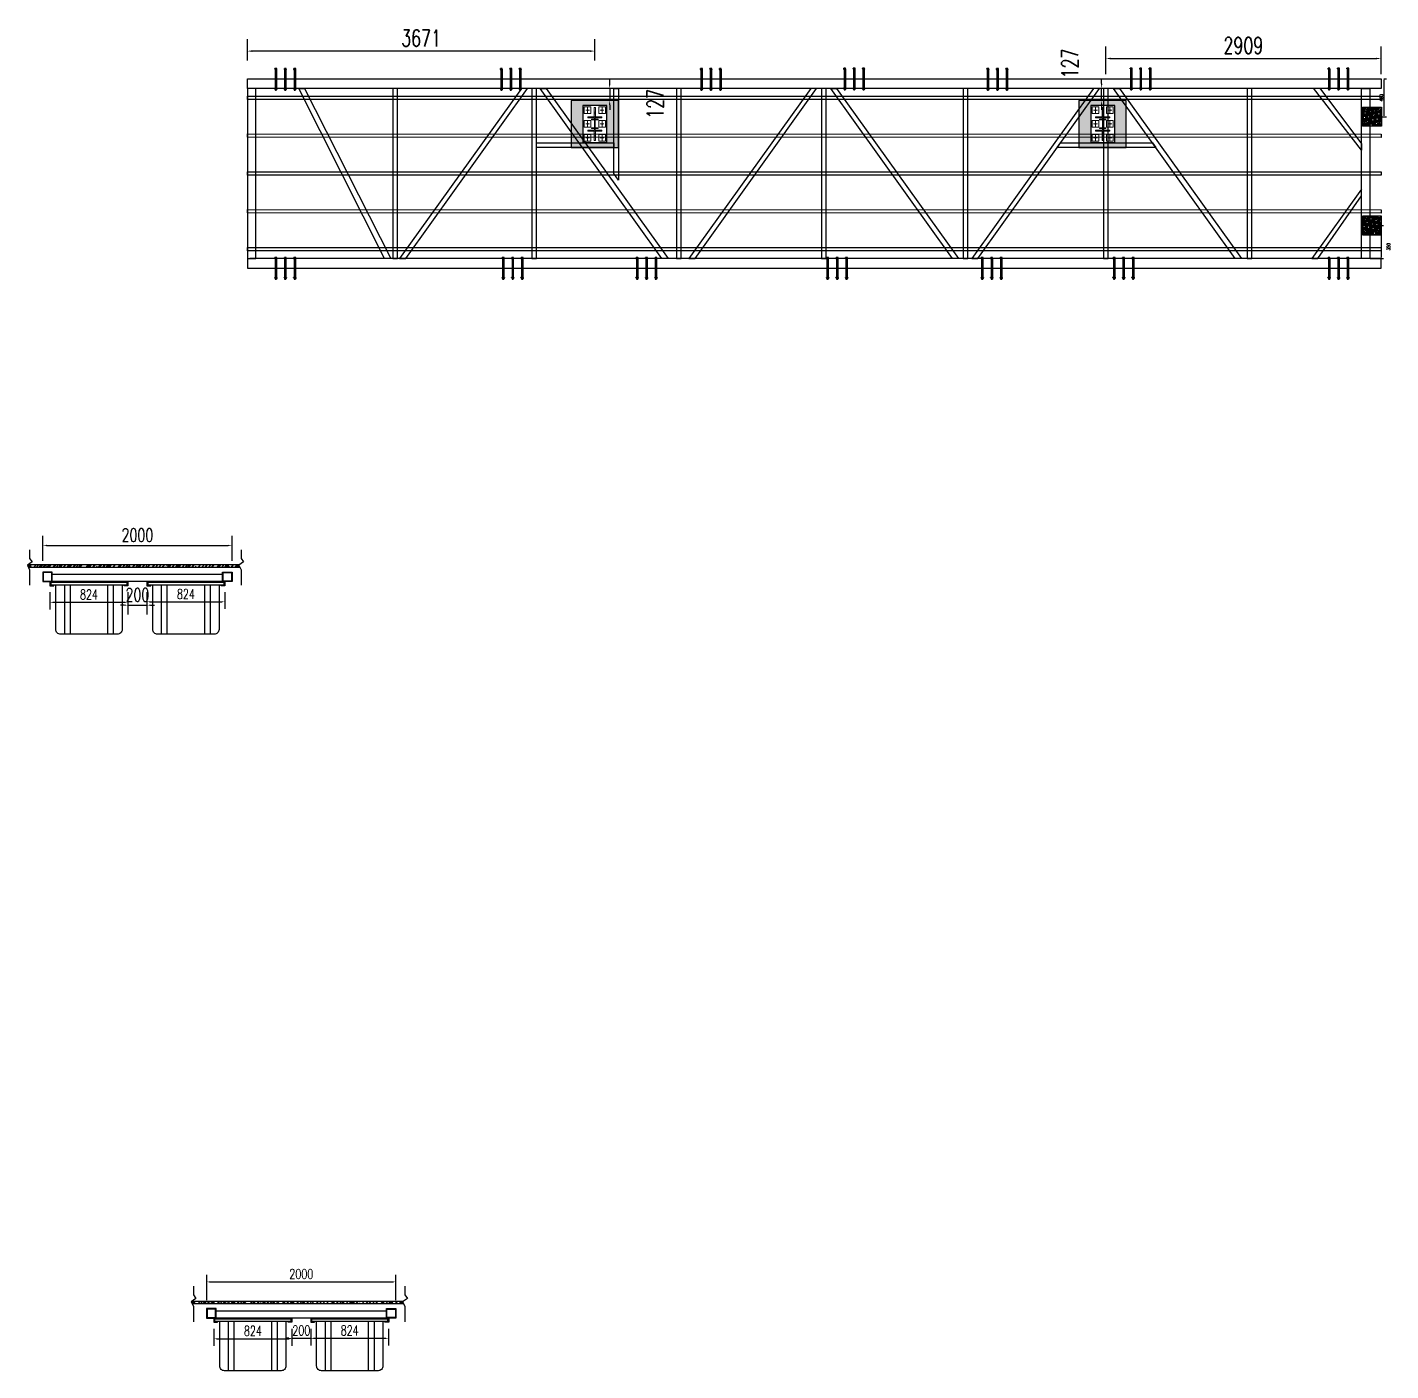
# Model space of a CAD drawing. Extents: x -18540 to 926017, y -610001 to -56924.
# Drawn here: x 51065 to 65474, y -575030 to -560824 of the extents above; entities that cross this region are included whole.
import ezdxf

# ---------------------------------------------------------------- set-up
doc = ezdxf.new("R2010")
doc.units = 0
doc.header["$LTSCALE"] = 10
doc.header["$MEASUREMENT"] = 0
doc.linetypes.add('线型2', pattern=[2.5, 1.5, -1])
for name, color, linetype in [('BJ02', 2, 'Continuous'), ('L-TEXT文字标注', 7, 'Continuous'), ('W-STEEL_FRAME钢架', 3, 'Continuous'), ('W-STEEL_KEEL钢龙骨', 5, 'Continuous'), ('W-WOOD_FLOOR木地板', 30, 'Continuous'), ('房屋工字钢', 2, 'Continuous'), ('浮箱U槽', 5, 'Continuous'), ('螺栓孔位', 2, 'Continuous')]:
    doc.layers.add(name, color=color, linetype=linetype)
for name, color, linetype, lineweight in [('孔标注', 9, 'Continuous', 18), ('字符标注', 9, 'Continuous', 18), ('柱_主零件_实线', 51, 'Continuous', 18), ('柱_零件_实线', 3, 'Continuous', 18), ('螺栓组-普通_实线', 9, 'Continuous', 18), ('钢板标注', 9, 'Continuous', 18)]:
    doc.layers.add(name, color=color, linetype=linetype, lineweight=lineweight)
doc.styles.add('STANDARD_T3', font='simplex.shx', dxfattribs={"width": 0.7, "bigfont": 'gbcbig.shx'})
doc.dimstyles.new('W&&10', dxfattribs={"dimtxt": 35, "dimasz": 10, "dimexe": 25, "dimexo": 30, "dimgap": 10, "dimtad": 1, "dimdec": 0, "dimzin": 0, "dimdsep": 46, "dimtxsty": 'STANDARD_T3', "dimcen": 0.09, "dimclrd": 1, "dimclre": 1, "dimclrt": 7, "dimazin": 2, "dimtfac": 1, "dimtdec": 0, "dimtix": 1, "dimtmove": 2, "dimatfit": 3, "dimfxl": 100, "dimtolj": 1, "dimtzin": 0, "dimarcsym": 0})
doc.dimstyles.new('W&&30', dxfattribs={"dimtxt": 105, "dimasz": 30, "dimexe": 75, "dimexo": 90, "dimgap": 30, "dimtad": 1, "dimdec": 0, "dimzin": 0, "dimdsep": 46, "dimtxsty": 'STANDARD_T3', "dimcen": 0.09, "dimclrd": 1, "dimclre": 1, "dimclrt": 7, "dimazin": 2, "dimtfac": 1, "dimtdec": 0, "dimtix": 1, "dimtmove": 2, "dimatfit": 3, "dimfxl": 100, "dimtolj": 1, "dimtzin": 0, "dimarcsym": 0})
doc.dimstyles.new('W&&40', dxfattribs={"dimtxt": 140, "dimasz": 40, "dimexe": 100, "dimexo": 120, "dimgap": 40, "dimtad": 1, "dimdec": 0, "dimzin": 0, "dimdsep": 46, "dimtxsty": 'STANDARD_T3', "dimcen": 0.09, "dimclrd": 1, "dimclre": 1, "dimclrt": 7, "dimazin": 2, "dimtfac": 1, "dimtdec": 0, "dimtix": 1, "dimtmove": 2, "dimatfit": 3, "dimfxl": 100, "dimtolj": 1, "dimtzin": 0, "dimarcsym": 0})
doc.dimstyles.new('W&&50', dxfattribs={"dimtxt": 175, "dimasz": 50, "dimexe": 125, "dimexo": 150, "dimgap": 50, "dimtad": 1, "dimdec": 0, "dimzin": 0, "dimdsep": 46, "dimtxsty": 'STANDARD_T3', "dimcen": 0.09, "dimclrd": 1, "dimclre": 1, "dimclrt": 7, "dimazin": 2, "dimtfac": 1, "dimtdec": 0, "dimtix": 1, "dimtmove": 2, "dimatfit": 3, "dimfxl": 100, "dimtolj": 1, "dimtzin": 0, "dimarcsym": 0})

# ---------------------------------------------------------------- blocks, each defined once
blk = doc.blocks.new('*D813')
at = {"layer": 'Defpoints', "color": 0, "transparency": 16777216}
for p in [(51305, -566707), (52129, -566707), (52129, -566904)]:
    blk.add_point(p, dxfattribs=at)
at = {"layer": 'W-STEEL_FRAME钢架', "color": 1, "lineweight": -2, "transparency": 16777216}
for p, q in [((51305, -566797), (51305, -566979)), ((52129, -566797), (52129, -566979)), ((51335, -566904), (52099, -566904))]:
    blk.add_line(p, q, dxfattribs=at)
at = {"layer": 'W-STEEL_FRAME钢架', "color": 1, "transparency": 16777216}
for points in [[(51335, -566899), (51335, -566909), (51305, -566904)], [(52099, -566899), (52099, -566909), (52129, -566904)]]:
    blk.add_solid(points, dxfattribs=at)
at = {"layer": 'W-STEEL_FRAME钢架', "color": 7, "transparency": 16777216, "insert": (51717, -566822), "char_height": 105, "attachment_point": 5, "style": 'STANDARD_T3'}
blk.add_mtext('\\A1;824', dxfattribs=at)
blk = doc.blocks.new('*D814')
at = {"layer": 'Defpoints', "color": 0, "transparency": 16777216}
for p in [(52329, -566707), (53153, -566707), (53153, -566899)]:
    blk.add_point(p, dxfattribs=at)
at = {"layer": 'W-STEEL_FRAME钢架', "color": 1, "lineweight": -2, "transparency": 16777216}
for p, q in [((52329, -566797), (52329, -566974)), ((53153, -566797), (53153, -566974)), ((52359, -566899), (53123, -566899))]:
    blk.add_line(p, q, dxfattribs=at)
at = {"layer": 'W-STEEL_FRAME钢架', "color": 1, "transparency": 16777216}
for points in [[(52359, -566894), (52359, -566904), (52329, -566899)], [(53123, -566894), (53123, -566904), (53153, -566899)]]:
    blk.add_solid(points, dxfattribs=at)
at = {"layer": 'W-STEEL_FRAME钢架', "color": 7, "transparency": 16777216, "insert": (52741, -566817), "char_height": 105, "attachment_point": 5, "style": 'STANDARD_T3'}
blk.add_mtext('\\A1;824', dxfattribs=at)
blk = doc.blocks.new('*D815')
at = {"layer": 'Defpoints', "color": 0, "transparency": 16777216}
for p in [(53229, -566303), (51229, -566586), (53229, -566586)]:
    blk.add_point(p, dxfattribs=at)
at = {"layer": '浮箱U槽', "color": 1, "lineweight": -2, "transparency": 16777216}
for p, q in [((51229, -566466), (51229, -566203)), ((53229, -566466), (53229, -566203)), ((51269, -566303), (53189, -566303))]:
    blk.add_line(p, q, dxfattribs=at)
at = {"layer": '浮箱U槽', "color": 1, "transparency": 16777216}
for points in [[(51269, -566296), (51269, -566309), (51229, -566303)], [(53189, -566296), (53189, -566309), (53229, -566303)]]:
    blk.add_solid(points, dxfattribs=at)
at = {"layer": '浮箱U槽', "color": 7, "transparency": 16777216, "insert": (52229, -566193), "char_height": 140, "attachment_point": 5, "style": 'STANDARD_T3'}
blk.add_mtext('\\A1;2000', dxfattribs=at)
blk = doc.blocks.new('*D816')
at = {"layer": 'Defpoints', "color": 0, "transparency": 16777216}
for p in [(52129, -566729), (52329, -566729), (52329, -566935)]:
    blk.add_point(p, dxfattribs=at)
at = {"layer": 'W-WOOD_FLOOR木地板', "color": 1, "lineweight": -2, "transparency": 16777216}
for p, q in [((52129, -566849), (52129, -567035)), ((52329, -566849), (52329, -567035)), ((52089, -566935), (52049, -566935)), ((52129, -566935), (52329, -566935)), ((52369, -566935), (52409, -566935))]:
    blk.add_line(p, q, dxfattribs=at)
at = {"layer": 'W-WOOD_FLOOR木地板', "color": 1, "transparency": 16777216}
for points in [[(52089, -566928), (52089, -566941), (52129, -566935)], [(52369, -566928), (52369, -566941), (52329, -566935)]]:
    blk.add_solid(points, dxfattribs=at)
at = {"layer": 'W-WOOD_FLOOR木地板', "color": 7, "transparency": 16777216, "insert": (52229, -566825), "char_height": 140, "attachment_point": 5, "style": 'STANDARD_T3'}
blk.add_mtext('\\A1;200', dxfattribs=at)
blk = doc.blocks.new('800')
at = {"color": 5, "lineweight": -3}
for p, q in [((-460, 520), (-460, 0)), ((-400, 520), (-400, 0)), ((0, 0), (0, 520)), ((60, 0), (60, 520))]:
    blk.add_line(p, q, dxfattribs=at)
at = {"color": 5}
blk.add_lwpolyline([(200, 550), (200, 520), (150, 520), (-550, 520), (-600, 520), (-600, 550)], close=True, dxfattribs=at)
at = {"color": 5, "lineweight": -3}
blk.add_lwpolyline([(150, 520), (150, 50, -0.414214), (100, 0), (-500, 0, -0.414214), (-550, 50), (-550, 520)], format="xyb", dxfattribs=at)
blk = doc.blocks.new('*U2029')
at = {"color": 4}
blk.add_lwpolyline([(18, 5990), (17, -5990), (-18, -5990), (-17, 5990)], close=True, dxfattribs=at)
blk = doc.blocks.new('*U2030')
at = {"layer": 'W-STEEL_KEEL钢龙骨', "color": 0, "linetype": 'ByBlock', "lineweight": -2, "transparency": 16777216}
for p in [(0, 0), (400, 0), (800, 0), (1200, 0), (1600, 0)]:
    blk.add_blockref('*U2029', p, dxfattribs=at)
blk = doc.blocks.new('01')
h = blk.add_hatch()
h.set_pattern_fill('HOUND', color=77, scale=5)
h.set_pattern_definition([(0, (0, 0), (31.75, 7.9375), [127, -63.5]), (90, (0, 0), (-7.9375, -31.75), [127, -63.5])])
h.paths.add_polyline_path([(50227, 12928), (50227, 12728), (50427, 12728), (50427, 12928)])
h.paths.add_polyline_path([(50382, 12893, -1), (50402, 12893, -1)], flags=16)
h.paths.add_polyline_path([(50252, 12893, -1), (50272, 12893, -1)], flags=16)
h.paths.add_polyline_path([(50402, 12763, -1), (50382, 12763, -1)], flags=16)
h.paths.add_polyline_path([(50272, 12763, -1), (50252, 12763, -1)], flags=16)
at = {"color": 251}
blk.add_lwpolyline([(50227, 12928), (50427, 12928), (50427, 12728), (50227, 12728)], close=True, dxfattribs=at)
at = {"color": 6}
for centre in [(50262, 12893), (50392, 12893), (50262, 12763), (50392, 12763)]:
    blk.add_circle(centre, 10, dxfattribs=at)
blk = doc.blocks.new('*D2031')
at = {"color": 1, "lineweight": -2, "transparency": 16777216}
for p, q in [((384746, -105126), (384772, -105126)), ((384747, -105516), (384747, -105136)), ((384666, -105526), (384772, -105526))]:
    blk.add_line(p, q, dxfattribs=at)
at = {"color": 1, "transparency": 16777216}
for points in [[(384745, -105136), (384748, -105136), (384747, -105126)], [(384745, -105516), (384748, -105516), (384747, -105526)]]:
    blk.add_solid(points, dxfattribs=at)
at = {"layer": 'Defpoints', "color": 0, "transparency": 16777216}
for p in [(384716, -105126), (384747, -105126), (384636, -105526)]:
    blk.add_point(p, dxfattribs=at)
at = {"color": 7, "transparency": 16777216, "insert": (384719, -105326), "char_height": 35, "attachment_point": 5, "rotation": 90, "style": 'STANDARD_T3'}
blk.add_mtext('\\A1;400', dxfattribs=at)
blk = doc.blocks.new('*D2032')
at = {"color": 1, "lineweight": -2, "transparency": 16777216}
for p, q in [((384666, -106676), (384741, -106676)), ((384716, -106686), (384716, -107016)), ((384601, -107026), (384741, -107026))]:
    blk.add_line(p, q, dxfattribs=at)
at = {"color": 1, "transparency": 16777216}
for points in [[(384714, -106686), (384717, -106686), (384716, -106676)], [(384714, -107016), (384717, -107016), (384716, -107026)]]:
    blk.add_solid(points, dxfattribs=at)
at = {"layer": 'Defpoints', "color": 0, "transparency": 16777216}
for p in [(384636, -106676), (384571, -107026), (384716, -107026)]:
    blk.add_point(p, dxfattribs=at)
at = {"color": 7, "transparency": 16777216, "insert": (384795, -106901), "char_height": 35, "attachment_point": 5, "rotation": 90, "style": 'STANDARD_T3'}
blk.add_mtext('\\A1;350', dxfattribs=at)
blk = doc.blocks.new('1')
at = {"lineweight": -3}
for p, q in [((-1521938, 1214338), (-1521935, 1214338)), ((-1521938, 1214336), (-1521931, 1214336)), ((-1521938, 1214336), (-1521914, 1214336)), ((-1521936, 1214341), (-1521936, 1214346)), ((-1521936, 1214346), (-1521916, 1214346)), ((-1521935, 1214341), (-1521936, 1214341)), ((-1521934, 1214347), (-1521932, 1214347)), ((-1521933, 1214352), (-1521931, 1214355)), ((-1521933, 1214136), (-1521933, 1214352)), ((-1521919, 1214352), (-1521933, 1214352)), ((-1521932, 1214347), (-1521919, 1214347)), ((-1521932, 1214346), (-1521932, 1214341)), ((-1521921, 1214355), (-1521931, 1214355)), ((-1521919, 1214352), (-1521921, 1214355)), ((-1521919, 1214347), (-1521921, 1214347)), ((-1521921, 1214346), (-1521921, 1214341)), ((-1521919, 1214136), (-1521919, 1214352)), ((-1521917, 1214341), (-1521916, 1214341)), ((-1521914, 1214338), (-1521917, 1214338)), ((-1521916, 1214341), (-1521916, 1214346)), ((-1521938, 1214136), (-1521931, 1214136)), ((-1521938, 1214136), (-1521914, 1214136)), ((-1521938, 1214134), (-1521935, 1214134)), ((-1521935, 1214131), (-1521936, 1214131)), ((-1521936, 1214131), (-1521936, 1214126)), ((-1521936, 1214126), (-1521916, 1214126)), ((-1521934, 1214125), (-1521932, 1214125)), ((-1521932, 1214126), (-1521932, 1214131)), ((-1521932, 1214125), (-1521919, 1214125)), ((-1521921, 1214126), (-1521921, 1214131)), ((-1521919, 1214125), (-1521921, 1214125)), ((-1521914, 1214134), (-1521917, 1214134)), ((-1521917, 1214131), (-1521916, 1214131)), ((-1521916, 1214131), (-1521916, 1214126))]:
    blk.add_line(p, q, dxfattribs=at)
at = {"color": 1}
for p, q in [((-1521936, 1214346), (-1521934, 1214347)), ((-1521919, 1214347), (-1521916, 1214346))]:
    blk.add_line(p, q, dxfattribs=at)
at = {"color": 6, "lineweight": -3}
for p, q in [((-1521931, 1214136), (-1521931, 1214355)), ((-1521921, 1214136), (-1521921, 1214355))]:
    blk.add_line(p, q, dxfattribs=at)
at = {"lineweight": -3}
for points in [[(-1521933, 1214336), (-1521938, 1214336), (-1521938, 1214338), (-1521914, 1214338), (-1521914, 1214336), (-1521919, 1214336)], [(-1521935, 1214338), (-1521935, 1214341), (-1521917, 1214341), (-1521917, 1214338)], [(-1521933, 1214136), (-1521938, 1214136), (-1521938, 1214134), (-1521914, 1214134), (-1521914, 1214136), (-1521919, 1214136)], [(-1521935, 1214134), (-1521935, 1214131), (-1521917, 1214131), (-1521917, 1214134)]]:
    blk.add_lwpolyline(points, dxfattribs=at)
for centre, radius, start, end in [((-1521934, 1214129), 3.22, 223.6028, 316.3972), ((-1521926, 1214140), 14.7, 248.7607, 291.2393), ((-1521919, 1214129), 3.22, 223.6028, 316.3972)]:
    blk.add_arc(centre, radius, start, end, dxfattribs=at)
blk = doc.blocks.new('螺栓孔位')
at = {"layer": '螺栓孔位', "color": 1, "rotation": 270}
for p in [(-1214244, -1521833), (-1214244, -1521933), (-1214244, -1522033)]:
    blk.add_blockref('1', p, dxfattribs=at)
blk = doc.blocks.new('*D1544')
at = {"layer": 'Defpoints', "color": 0, "transparency": 16777216}
for p in [(53392, -561076), (53392, -561847), (57063, -561847)]:
    blk.add_point(p, dxfattribs=at)
at = {"layer": 'L-TEXT文字标注', "color": 1, "lineweight": -2, "transparency": 16777216}
for p, q in [((53392, -561176), (53392, -560951)), ((57013, -561076), (53442, -561076)), ((57063, -561176), (57063, -560951))]:
    blk.add_line(p, q, dxfattribs=at)
at = {"layer": 'L-TEXT文字标注', "color": 1, "transparency": 16777216}
for points in [[(53442, -561068), (53442, -561085), (53392, -561076)], [(57013, -561068), (57013, -561085), (57063, -561076)]]:
    blk.add_solid(points, dxfattribs=at)
at = {"layer": 'L-TEXT文字标注', "color": 7, "transparency": 16777216, "insert": (55227, -560939), "char_height": 175, "attachment_point": 5, "style": 'STANDARD_T3'}
blk.add_mtext('\\A1;3671', dxfattribs=at)
blk = doc.blocks.new('GZG')
at = {"layer": '孔标注', "ltscale": 100000, "const_width": 2.01}
blk.add_lwpolyline([(51, 341, 1), (49, 341, 1)], format="xyb", close=True, dxfattribs=at)
at = {"layer": '字符标注', "ltscale": 100000, "const_width": 2.01}
blk.add_lwpolyline([(204, 341, 1), (202, 341, 1)], format="xyb", close=True, dxfattribs=at)
at = {"layer": '柱_主零件_实线', "lineweight": 18, "ltscale": 100000}
for p, q in [((51, 261), (51, 271)), ((202, 271), (51, 271)), ((51, 261), (123, 261)), ((123, 261), (123, 131)), ((130, 261), (202, 261)), ((130, 131), (130, 261)), ((202, 261), (202, 271)), ((51, 120), (51, 131)), ((51, 131), (123, 131)), ((51, 120), (202, 120)), ((130, 131), (202, 131)), ((202, 120), (202, 131))]:
    blk.add_line(p, q, dxfattribs=at)
at = {"layer": '柱_零件_实线', "lineweight": 18, "ltscale": 100000}
for p, q in [((0, 0), (0, 392)), ((0, 392), (253, 392)), ((85, 376), (15, 376)), ((15, 376), (15, 306)), ((15, 306), (85, 306)), ((85, 306), (85, 376)), ((120, 371), (120, 271)), ((133, 371), (120, 371)), ((133, 321), (120, 321)), ((133, 271), (133, 371)), ((238, 376), (168, 376)), ((168, 376), (168, 306)), ((168, 306), (238, 306)), ((238, 306), (238, 376)), ((253, 392), (253, 0)), ((15, 231), (15, 161)), ((85, 231), (15, 231)), ((15, 161), (85, 161)), ((85, 161), (85, 231)), ((133, 271), (120, 271)), ((168, 231), (168, 161)), ((238, 231), (168, 231)), ((168, 161), (238, 161)), ((238, 161), (238, 231)), ((253, 0), (0, 0)), ((15, 85), (15, 15)), ((85, 85), (15, 85)), ((15, 15), (85, 15)), ((85, 15), (85, 85)), ((120, 120), (120, 20)), ((133, 120), (120, 120)), ((133, 70), (120, 70)), ((133, 20), (120, 20)), ((133, 20), (133, 120)), ((168, 85), (168, 15)), ((238, 85), (168, 85)), ((168, 15), (238, 15)), ((238, 15), (238, 85))]:
    blk.add_line(p, q, dxfattribs=at)
at = {"layer": '柱_零件_实线', "linetype": '线型2', "lineweight": 18, "ltscale": 100000}
for p, q in [((133, 301), (120, 301)), ((92, 246), (92, 238)), ((161, 246), (92, 246)), ((92, 238), (124, 238)), ((92, 153), (92, 146)), ((92, 153), (124, 153)), ((92, 146), (161, 146)), ((124, 238), (124, 153)), ((129, 238), (161, 238)), ((129, 153), (129, 238)), ((129, 153), (161, 153)), ((161, 246), (161, 238)), ((161, 153), (161, 146)), ((133, 90), (120, 90))]:
    blk.add_line(p, q, dxfattribs=at)
at = {"layer": '螺栓组-普通_实线', "lineweight": 18, "ltscale": 100000}
for p, q in [((70, 341), (30, 341)), ((50, 371), (50, 311)), ((223, 341), (183, 341)), ((203, 371), (203, 311)), ((70, 196), (30, 196)), ((50, 226), (50, 166)), ((223, 196), (183, 196)), ((203, 226), (203, 166)), ((70, 50), (30, 50)), ((50, 80), (50, 20)), ((223, 50), (183, 50)), ((203, 80), (203, 20))]:
    blk.add_line(p, q, dxfattribs=at)
at = {"layer": '螺栓组-普通_实线', "color": 1, "ltscale": 100000, "const_width": 10}
for points in [[(55, 341, 1), (45, 341, 1)], [(208, 341, 1), (198, 341, 1)], [(55, 196, 1), (45, 196, 1)], [(208, 196, 1), (198, 196, 1)], [(55, 50, 1), (45, 50, 1)], [(208, 50, 1), (198, 50, 1)]]:
    blk.add_lwpolyline(points, format="xyb", close=True, dxfattribs=at)
at = {"layer": '钢板标注', "ltscale": 100000, "const_width": 2.01}
for points in [[(51, 50, 1), (49, 50, 1)], [(254, 0, 1), (252, 0, 1)]]:
    blk.add_lwpolyline(points, format="xyb", close=True, dxfattribs=at)
blk = doc.blocks.new('GG')
at = {"layer": 'W-STEEL_FRAME钢架', "true_color": 0x636466}
h = blk.add_hatch(color=251, dxfattribs=at)
h.dxf.hatch_style = 1
h.paths.add_polyline_path([(500, 500), (0, 500), (0, 0), (500, 0)])
h.paths.add_polyline_path([(377, 55), (124, 55), (124, 447), (377, 447)], flags=16)
at = {"layer": 'BJ02', "color": 3}
blk.add_lwpolyline([(0, 0), (500, 0), (500, 500), (0, 500)], close=True, dxfattribs=at)
at = {"layer": '房屋工字钢', "color": 2}
blk.add_lwpolyline([(124, 55), (377, 55), (377, 447), (124, 447)], close=True, dxfattribs=at)
at = {"layer": 'W-STEEL_FRAME钢架', "color": 3}
blk.add_blockref('GZG', (124, 55), dxfattribs=at)
blk = doc.blocks.new('*D1586')
at = {"layer": 'Defpoints', "color": 0, "transparency": 16777216}
for p in [(57262, -561470), (57220, -561597), (57262, -561597)]:
    blk.add_point(p, dxfattribs=at)
at = {"layer": 'W-STEEL_FRAME钢架', "color": 1, "lineweight": -2, "transparency": 16777216}
for p, q in [((57220, -561420), (57220, -561370)), ((57112, -561470), (57095, -561470)), ((57220, -561470), (57220, -561597)), ((57112, -561597), (57095, -561597)), ((57220, -561647), (57220, -561697))]:
    blk.add_line(p, q, dxfattribs=at)
at = {"layer": 'W-STEEL_FRAME钢架', "color": 1, "transparency": 16777216}
for points in [[(57211, -561420), (57228, -561420), (57220, -561470)], [(57211, -561647), (57228, -561647), (57220, -561597)]]:
    blk.add_solid(points, dxfattribs=at)
at = {"layer": 'W-STEEL_FRAME钢架', "color": 7, "transparency": 16777216, "insert": (57701, -561634), "char_height": 175, "attachment_point": 5, "rotation": 90, "style": 'STANDARD_T3'}
blk.add_mtext('\\A1;127', dxfattribs=at)
blk = doc.blocks.new('*D1587')
at = {"layer": 'Defpoints', "color": 0, "transparency": 16777216}
for p in [(62419, -561470), (62450, -561470), (62450, -561597)]:
    blk.add_point(p, dxfattribs=at)
at = {"layer": 'W-STEEL_FRAME钢架', "color": 1, "lineweight": -2, "transparency": 16777216}
for p, q in [((62419, -561420), (62419, -561370)), ((62300, -561470), (62294, -561470)), ((62419, -561597), (62419, -561470)), ((62300, -561597), (62294, -561597)), ((62419, -561647), (62419, -561697))]:
    blk.add_line(p, q, dxfattribs=at)
at = {"layer": 'W-STEEL_FRAME钢架', "color": 1, "transparency": 16777216}
for points in [[(62411, -561420), (62427, -561420), (62419, -561470)], [(62411, -561647), (62427, -561647), (62419, -561597)]]:
    blk.add_solid(points, dxfattribs=at)
at = {"layer": 'W-STEEL_FRAME钢架', "color": 7, "transparency": 16777216, "insert": (62084, -561207), "char_height": 175, "attachment_point": 5, "rotation": 90, "style": 'STANDARD_T3'}
blk.add_mtext('\\A1;127', dxfattribs=at)
blk = doc.blocks.new('*D1588')
at = {"layer": 'Defpoints', "color": 0, "transparency": 16777216}
for p in [(65372, -561154), (62463, -561470), (65372, -561470)]:
    blk.add_point(p, dxfattribs=at)
at = {"layer": 'W-STEEL_FRAME钢架', "color": 1, "lineweight": -2, "transparency": 16777216}
for p, q in [((62463, -561320), (62463, -561029)), ((65372, -561320), (65372, -561029)), ((62513, -561154), (65322, -561154))]:
    blk.add_line(p, q, dxfattribs=at)
at = {"layer": 'W-STEEL_FRAME钢架', "color": 1, "transparency": 16777216}
for points in [[(62513, -561146), (62513, -561163), (62463, -561154)], [(65322, -561146), (65322, -561163), (65372, -561154)]]:
    blk.add_solid(points, dxfattribs=at)
at = {"layer": 'W-STEEL_FRAME钢架', "color": 7, "transparency": 16777216, "insert": (63917, -561017), "char_height": 175, "attachment_point": 5, "style": 'STANDARD_T3'}
blk.add_mtext('\\A1;2909', dxfattribs=at)
blk = doc.blocks.new('*D1679')
at = {"layer": 'Defpoints', "color": 0, "transparency": 16777216}
for p in [(53037, -574495), (53861, -574495), (53861, -574692)]:
    blk.add_point(p, dxfattribs=at)
at = {"layer": 'W-STEEL_FRAME钢架', "color": 1, "lineweight": -2, "transparency": 16777216}
for p, q in [((53037, -574585), (53037, -574767)), ((53861, -574585), (53861, -574767)), ((53067, -574692), (53831, -574692))]:
    blk.add_line(p, q, dxfattribs=at)
at = {"layer": 'W-STEEL_FRAME钢架', "color": 1, "transparency": 16777216}
for points in [[(53067, -574687), (53067, -574697), (53037, -574692)], [(53831, -574687), (53831, -574697), (53861, -574692)]]:
    blk.add_solid(points, dxfattribs=at)
at = {"layer": 'W-STEEL_FRAME钢架', "color": 7, "transparency": 16777216, "insert": (53449, -574609), "char_height": 105, "attachment_point": 5, "style": 'STANDARD_T3'}
blk.add_mtext('\\A1;824', dxfattribs=at)
blk = doc.blocks.new('*D1680')
at = {"layer": 'Defpoints', "color": 0, "transparency": 16777216}
for p in [(54061, -574495), (54884, -574495), (54884, -574687)]:
    blk.add_point(p, dxfattribs=at)
at = {"layer": 'W-STEEL_FRAME钢架', "color": 1, "lineweight": -2, "transparency": 16777216}
for p, q in [((54061, -574585), (54061, -574762)), ((54884, -574585), (54884, -574762)), ((54091, -574687), (54854, -574687))]:
    blk.add_line(p, q, dxfattribs=at)
at = {"layer": 'W-STEEL_FRAME钢架', "color": 1, "transparency": 16777216}
for points in [[(54091, -574682), (54091, -574692), (54061, -574687)], [(54854, -574682), (54854, -574692), (54884, -574687)]]:
    blk.add_solid(points, dxfattribs=at)
at = {"layer": 'W-STEEL_FRAME钢架', "color": 7, "transparency": 16777216, "insert": (54473, -574604), "char_height": 105, "attachment_point": 5, "style": 'STANDARD_T3'}
blk.add_mtext('\\A1;824', dxfattribs=at)
blk = doc.blocks.new('*D1681')
at = {"layer": 'Defpoints', "color": 0, "transparency": 16777216}
for p in [(54961, -574090), (52961, -574373), (54961, -574373)]:
    blk.add_point(p, dxfattribs=at)
at = {"layer": 'W-STEEL_FRAME钢架', "color": 1, "lineweight": -2, "transparency": 16777216}
for p, q in [((52961, -574283), (52961, -574015)), ((54961, -574283), (54961, -574015)), ((52991, -574090), (54931, -574090))]:
    blk.add_line(p, q, dxfattribs=at)
at = {"layer": 'W-STEEL_FRAME钢架', "color": 1, "transparency": 16777216}
for points in [[(52991, -574085), (52991, -574095), (52961, -574090)], [(54931, -574085), (54931, -574095), (54961, -574090)]]:
    blk.add_solid(points, dxfattribs=at)
at = {"layer": 'W-STEEL_FRAME钢架', "color": 7, "transparency": 16777216, "insert": (53961, -574007), "char_height": 105, "attachment_point": 5, "style": 'STANDARD_T3'}
blk.add_mtext('\\A1;2000', dxfattribs=at)
blk = doc.blocks.new('*D1682')
at = {"layer": 'Defpoints', "color": 0, "transparency": 16777216}
for p in [(53861, -574516), (54061, -574516), (54061, -574687)]:
    blk.add_point(p, dxfattribs=at)
at = {"layer": 'W-STEEL_FRAME钢架', "color": 1, "lineweight": -2, "transparency": 16777216}
for p, q in [((53861, -574606), (53861, -574762)), ((54061, -574606), (54061, -574762)), ((53831, -574687), (53801, -574687)), ((53861, -574687), (54061, -574687)), ((54091, -574687), (54121, -574687))]:
    blk.add_line(p, q, dxfattribs=at)
at = {"layer": 'W-STEEL_FRAME钢架', "color": 1, "transparency": 16777216}
for points in [[(53831, -574682), (53831, -574692), (53861, -574687)], [(54091, -574682), (54091, -574692), (54061, -574687)]]:
    blk.add_solid(points, dxfattribs=at)
at = {"layer": 'W-STEEL_FRAME钢架', "color": 7, "transparency": 16777216, "insert": (53961, -574604), "char_height": 105, "attachment_point": 5, "style": 'STANDARD_T3'}
blk.add_mtext('\\A1;200', dxfattribs=at)
blk = doc.blocks.new('C-10')
at = {"color": 2}
for points in [[(384715.6, -105226.2), (372735.6, -105226.2), (372735.6, -105126.2), (384715.6, -105126.2)], [(372735.6, -107026.2), (372825.6, -107026.2), (372825.6, -105226.2), (372735.6, -105226.2)]]:
    blk.add_lwpolyline(points, close=True, dxfattribs=at)
at = {"color": 6}
blk.add_lwpolyline([(384598.6, -107026.2), (384508.6, -107026.2), (384508.6, -105226.2), (384598.6, -105226.2)], close=True, dxfattribs=at)
at = {"color": 2}
blk.add_lwpolyline([(372735.6, -107026.2), (372735.6, -107126.2), (384715.6, -107126.2), (384715.6, -107026.2), (372759.6, -107026.2)], dxfattribs=at)
at = {"layer": 'W-STEEL_FRAME钢架', "color": 1}
for points in [[(374250.7, -107026.2), (374185.1, -107026.2), (373278.7, -105226.2), (373340.1, -105226.2), (374250.7, -107026.2)], [(374344.1, -107026.2), (374409.7, -107026.2), (375694.1, -105226.2), (375632.6, -105226.2), (374344.1, -107026.2)], [(377180.7, -107026.2), (377115.1, -107026.2), (375830.7, -105226.2), (375892.1, -105226.2), (377180.7, -107026.2)], [(377400.7, -107026.2), (377466.3, -107026.2), (378750.7, -105226.2), (378689.3, -105226.2), (377400.7, -107026.2)], [(380250.7, -107026.2), (380185.1, -107026.2), (378900.7, -105226.2), (378962.1, -105226.2), (380250.7, -107026.2)], [(380389.7, -107026.2), (380455.3, -107026.2), (381739.7, -105226.2), (381678.3, -105226.2), (380389.7, -107026.2)], [(383239.7, -107026.2), (383174.1, -107026.2), (381889.7, -105226.2), (381951.1, -105226.2), (383239.7, -107026.2)], [(384001.5, -105224.4), (384067.1, -105225.8), (384508.9, -105811), (384508.2, -105881.1), (384001.5, -105224.4)], [(383982.6, -107026.2), (384048.2, -107026.2), (384508.6, -106363.9), (384508.6, -106293.7), (383982.6, -107026.2)]]:
    blk.add_lwpolyline(points, dxfattribs=at)
for points in [[(374270.4, -107026.2), (374320.4, -107026.2), (374320.4, -105226.2), (374270.4, -105226.2)], [(375740.8, -107026.2), (375790.8, -107026.2), (375790.8, -105226.2), (375740.8, -105226.2)], [(377270.4, -107026.2), (377320.4, -107026.2), (377320.4, -105226.2), (377270.4, -105226.2)], [(378801.1, -107026.2), (378851.1, -107026.2), (378851.1, -105226.2), (378801.1, -105226.2)], [(380300.4, -107026.2), (380350.4, -107026.2), (380350.4, -105226.2), (380300.4, -105226.2)], [(381782.5, -107026.2), (381832.5, -107026.2), (381832.5, -105226.2), (381782.5, -105226.2)], [(383300.4, -107026.2), (383350.4, -107026.2), (383350.4, -105226.2), (383300.4, -105226.2)]]:
    blk.add_lwpolyline(points, close=True, dxfattribs=at)
at = {"color": 4, "rotation": 180}
blk.add_blockref('01', (434945.7, -92698.3), dxfattribs=at)
at = {"color": 4, "xscale": -1}
blk.add_blockref('01', (434945.7, -119504.1), dxfattribs=at)
at = {"layer": 'W-STEEL_KEEL钢龙骨', "rotation": 270}
blk.add_blockref('*U2030', (378725.6, -105326.2), dxfattribs=at)
at = {"layer": '螺栓孔位', "rotation": 270}
for p in [(373142.6, -105133.9), (384272.6, -105131.9), (373142.6, -107133.9), (384272.6, -107133.9)]:
    blk.add_blockref('螺栓孔位', p, dxfattribs=at)
at = {"color": 2}
dim = blk.add_linear_dim(base=(384746.6, -105126.2), p1=(384635.6, -105526.2), p2=(384715.6, -105126.2), angle=90, dimstyle='W&&10', dxfattribs=at)
dim.commit()
dim.dimension.update_dxf_attribs({"geometry": '*D2031', "text_midpoint": (384719.1, -105326.2)})
dim = blk.add_linear_dim(base=(384715.6, -107026.2), p1=(384635.6, -106676.2), p2=(384570.6, -107026.2), angle=90, dimstyle='W&&10', dxfattribs=at)
dim.commit()
dim.dimension.update_dxf_attribs({"geometry": '*D2032', "text_midpoint": (384794.9, -106901.2), "dimtype": 160})

msp = doc.modelspace()

# ---------------------------------------------------------------- hatches: boundary and pattern name
at = {"layer": 'W-WOOD_FLOOR木地板', "true_color": 0xcd6928}
h = msp.add_hatch(dxfattribs=at)
h.set_pattern_fill('木材', color=32, scale=10)
h.set_pattern_definition([(50, (-392475.4, -390842.297), (25.923532, 93.1234154), [600, -80, 200, -40]), (50, (-392422.2, -390822.297), (-66.465069, 3.554523), [120, -13.2, 240, -30]), (50, (-392455.4, -390808.297), (113.1698317, 176.5639521), [320, -56, 160, -40])])
edge = h.paths.add_edge_path()
edge.add_line((51071.1, -566508.5), (51065.1, -566512.8))
edge.add_line((51065.1, -566512.8), (51075.1, -566532.5))
edge.add_line((51075.1, -566532.5), (51302.6, -566532.5))
edge.add_line((51302.6, -566532.5), (51302.6, -566531.1))
edge.add_line((51302.6, -566531.1), (51317.9, -566531.1))
edge.add_arc((51317.9, -566534.1), 3, 31.86817, 90.00167, ccw=False)
edge.add_line((51320.4, -566532.5), (51324.8, -566532.5))
edge.add_arc((51327.4, -566534.1), 3, 90.00167, 148.13183, ccw=False)
edge.add_line((51327.4, -566531.1), (51337.6, -566531.1))
edge.add_line((51337.6, -566531.1), (51337.6, -566532.5))
edge.add_line((51337.6, -566532.5), (51702.6, -566532.5))
edge.add_line((51702.6, -566532.5), (51702.6, -566531.1))
edge.add_line((51702.6, -566531.1), (51717.9, -566531.1))
edge.add_arc((51717.9, -566534.1), 3, 31.86817, 90.00167, ccw=False)
edge.add_line((51720.4, -566532.5), (51724.8, -566532.5))
edge.add_arc((51727.4, -566534.1), 3, 90.00167, 148.13183, ccw=False)
edge.add_line((51727.4, -566531.1), (51737.6, -566531.1))
edge.add_line((51737.6, -566531.1), (51737.6, -566532.5))
edge.add_line((51737.6, -566532.5), (52102.6, -566532.5))
edge.add_line((52102.6, -566532.5), (52102.6, -566531.1))
edge.add_line((52102.6, -566531.1), (52117.9, -566531.1))
edge.add_arc((52117.9, -566534.1), 3, 31.86817, 90.00167, ccw=False)
edge.add_line((52120.4, -566532.5), (52124.8, -566532.5))
edge.add_arc((52127.4, -566534.1), 3, 90.00167, 148.13183, ccw=False)
edge.add_line((52127.4, -566531.1), (52137.6, -566531.1))
edge.add_line((52137.6, -566531.1), (52137.6, -566532.5))
edge.add_line((52137.6, -566532.5), (52502.6, -566532.5))
edge.add_line((52502.6, -566532.5), (52502.6, -566531.1))
edge.add_line((52502.6, -566531.1), (52517.9, -566531.1))
edge.add_arc((52517.9, -566534.1), 3, 31.86817, 90.00167, ccw=False)
edge.add_line((52520.4, -566532.5), (52524.8, -566532.5))
edge.add_arc((52527.4, -566534.1), 3, 90.00167, 148.13183, ccw=False)
edge.add_line((52527.4, -566531.1), (52537.6, -566531.1))
edge.add_line((52537.6, -566531.1), (52537.6, -566532.5))
edge.add_line((52537.6, -566532.5), (52902.6, -566532.5))
edge.add_line((52902.6, -566532.5), (52902.6, -566531.1))
edge.add_line((52902.6, -566531.1), (52917.9, -566531.1))
edge.add_arc((52917.9, -566534.1), 3, 31.86817, 90.00167, ccw=False)
edge.add_line((52920.4, -566532.5), (52924.8, -566532.5))
edge.add_arc((52927.4, -566534.1), 3, 90.00167, 148.13183, ccw=False)
edge.add_line((52927.4, -566531.1), (52937.6, -566531.1))
edge.add_line((52937.6, -566531.1), (52937.6, -566532.5))
edge.add_line((52937.6, -566532.5), (53304.4, -566532.5))
edge.add_line((53304.4, -566532.5), (53304.4, -566508.5))
edge.add_line((53304.4, -566508.5), (51071.1, -566508.5))
h = msp.add_hatch(dxfattribs=at)
h.set_pattern_fill('木材', color=32, scale=10)
h.set_pattern_definition([(50, (-390743.77, -398629.783), (25.923532, 93.1234154), [600, -80, 200, -40]), (50, (-390690.57, -398609.783), (-66.465069, 3.554523), [120, -13.2, 240, -30]), (50, (-390723.768, -398595.783), (113.1698317, 176.5639521), [320, -56, 160, -40])])
edge = h.paths.add_edge_path()
edge.add_line((52802.7, -574296), (52796.7, -574300.3))
edge.add_line((52796.7, -574300.3), (52806.7, -574320))
edge.add_line((52806.7, -574320), (53034.3, -574320))
edge.add_line((53034.3, -574320), (53034.3, -574318.6))
edge.add_line((53034.3, -574318.6), (53049.5, -574318.6))
edge.add_arc((53049.5, -574321.6), 3, 31.86817, 90.00167, ccw=False)
edge.add_line((53052.1, -574320), (53056.5, -574320))
edge.add_arc((53059, -574321.6), 3, 90.00167, 148.13183, ccw=False)
edge.add_line((53059, -574318.6), (53069.3, -574318.6))
edge.add_line((53069.3, -574318.6), (53069.3, -574320))
edge.add_line((53069.3, -574320), (53434.3, -574320))
edge.add_line((53434.3, -574320), (53434.3, -574318.6))
edge.add_line((53434.3, -574318.6), (53449.5, -574318.6))
edge.add_arc((53449.5, -574321.6), 3, 31.86817, 90.00167, ccw=False)
edge.add_line((53452.1, -574320), (53456.5, -574320))
edge.add_arc((53459, -574321.6), 3, 90.00167, 148.13183, ccw=False)
edge.add_line((53459, -574318.6), (53469.3, -574318.6))
edge.add_line((53469.3, -574318.6), (53469.3, -574320))
edge.add_line((53469.3, -574320), (53834.3, -574320))
edge.add_line((53834.3, -574320), (53834.3, -574318.6))
edge.add_line((53834.3, -574318.6), (53849.5, -574318.6))
edge.add_arc((53849.5, -574321.6), 3, 31.86817, 90.00167, ccw=False)
edge.add_line((53852.1, -574320), (53856.5, -574320))
edge.add_arc((53859, -574321.6), 3, 90.00167, 148.13183, ccw=False)
edge.add_line((53859, -574318.6), (53869.3, -574318.6))
edge.add_line((53869.3, -574318.6), (53869.3, -574320))
edge.add_line((53869.3, -574320), (54234.3, -574320))
edge.add_line((54234.3, -574320), (54234.3, -574318.6))
edge.add_line((54234.3, -574318.6), (54249.5, -574318.6))
edge.add_arc((54249.5, -574321.6), 3, 31.86817, 90.00167, ccw=False)
edge.add_line((54252.1, -574320), (54256.5, -574320))
edge.add_arc((54259, -574321.6), 3, 90.00167, 148.13183, ccw=False)
edge.add_line((54259, -574318.6), (54269.3, -574318.6))
edge.add_line((54269.3, -574318.6), (54269.3, -574320))
edge.add_line((54269.3, -574320), (54634.3, -574320))
edge.add_line((54634.3, -574320), (54634.3, -574318.6))
edge.add_line((54634.3, -574318.6), (54649.5, -574318.6))
edge.add_arc((54649.5, -574321.6), 3, 31.86817, 90.00167, ccw=False)
edge.add_line((54652.1, -574320), (54656.5, -574320))
edge.add_arc((54659, -574321.6), 3, 90.00167, 148.13183, ccw=False)
edge.add_line((54659, -574318.6), (54669.3, -574318.6))
edge.add_line((54669.3, -574318.6), (54669.3, -574320))
edge.add_line((54669.3, -574320), (55036, -574320))
edge.add_line((55036, -574320), (55036, -574296))
edge.add_line((55036, -574296), (52802.7, -574296))

# ---------------------------------------------------------------- linework, layer by layer
at = {"color": 1, "lineweight": -3}
for p, q in [((53129, -566685.7), (51257.6, -566685.7)), ((51329.3, -566607.7), (53129, -566607.7)), ((54860.6, -574473.2), (52989.3, -574473.2)), ((53060.9, -574395.2), (54860.6, -574395.2))]:
    msp.add_line(p, q, dxfattribs=at)
at = {"color": 2}
for points in [[(51329.3, -566585.7), (51229.3, -566585.7), (51229.3, -566685.7), (51329.3, -566685.7)], [(51324.3, -566590.7), (51234.3, -566590.7), (51234.3, -566680.7), (51324.3, -566680.7)], [(53129, -566585.7), (53229, -566585.7), (53229, -566685.7), (53129, -566685.7)], [(53134, -566590.7), (53224, -566590.7), (53224, -566680.7), (53134, -566680.7)], [(53060.9, -574373.2), (52960.9, -574373.2), (52960.9, -574473.2), (53060.9, -574473.2)], [(53055.9, -574378.2), (52965.9, -574378.2), (52965.9, -574468.2), (53055.9, -574468.2)], [(54860.6, -574373.2), (54960.6, -574373.2), (54960.6, -574473.2), (54860.6, -574473.2)], [(54865.6, -574378.2), (54955.6, -574378.2), (54955.6, -574468.2), (54865.6, -574468.2)]]:
    msp.add_lwpolyline(points, close=True, dxfattribs=at)
at = {"color": 4}
for points in [[(51305.3, -566685.7), (51305.3, -566728.7), (51345.3, -566728.7), (51345.3, -566724.7), (51309.3, -566724.7), (51309.3, -566689.7), (51345.3, -566689.7), (51345.3, -566685.7)], [(52129.3, -566685.7), (52129.3, -566728.7), (52089.3, -566728.7), (52089.3, -566724.7), (52125.3, -566724.7), (52125.3, -566689.7), (52089.3, -566689.7), (52089.3, -566685.7)], [(52329.2, -566685.7), (52329.2, -566728.7), (52369.2, -566728.7), (52369.2, -566724.7), (52333.2, -566724.7), (52333.2, -566689.7), (52369.2, -566689.7), (52369.2, -566685.7)], [(53152.8, -566685.8), (53152.8, -566728.8), (53112.8, -566728.8), (53112.8, -566724.8), (53148.8, -566724.8), (53148.8, -566689.8), (53112.8, -566689.8), (53112.8, -566685.8)], [(53036.9, -574473.2), (53036.9, -574516.2), (53076.9, -574516.2), (53076.9, -574512.2), (53040.9, -574512.2), (53040.9, -574477.2), (53076.9, -574477.2), (53076.9, -574473.2)], [(53861, -574473.2), (53861, -574516.2), (53821, -574516.2), (53821, -574512.2), (53857, -574512.2), (53857, -574477.2), (53821, -574477.2), (53821, -574473.2)], [(54060.9, -574473.2), (54060.9, -574516.2), (54100.9, -574516.2), (54100.9, -574512.2), (54064.9, -574512.2), (54064.9, -574477.2), (54100.9, -574477.2), (54100.9, -574473.2)], [(54884.4, -574473.3), (54884.4, -574516.3), (54844.4, -574516.3), (54844.4, -574512.3), (54880.4, -574512.3), (54880.4, -574477.3), (54844.4, -574477.3), (54844.4, -574473.3)]]:
    msp.add_lwpolyline(points, close=True, dxfattribs=at)
at = {"layer": 'W-STEEL_FRAME钢架', "color": 3}
for points in [[(57312.8, -562440.3), (57262.4, -562369.8), (57262.4, -561470.3), (57312.8, -561470.3)], [(57262.6, -562046.8), (57262.6, -562097.2), (56447, -562097.2), (56447, -562046.8)], [(62957.3, -562046.8), (62993.3, -562097.2), (61948.6, -562097.2), (61984.6, -562046.8)]]:
    msp.add_lwpolyline(points, close=True, dxfattribs=at)
at = {"layer": 'W-WOOD_FLOOR木地板', "color": 1}
for points in [[(51090.1, -566349.6), (51090.1, -566440.9), (51115.8, -566477.3), (51065.9, -566512.8), (51090.1, -566560.4), (51090.1, -566724.4)], [(53324.6, -566349.6), (53324.6, -566440.9), (53350.4, -566477.3), (53300.4, -566512.8), (53324.6, -566560.4), (53324.6, -566724.4)], [(52821.7, -574137.1), (52821.7, -574228.4), (52847.5, -574264.7), (52797.5, -574300.3), (52821.7, -574347.9), (52821.7, -574511.9)], [(55056.3, -574137.1), (55056.3, -574228.4), (55082.1, -574264.7), (55032.1, -574300.3), (55056.3, -574347.9), (55056.3, -574511.9)]]:
    msp.add_lwpolyline(points, dxfattribs=at)
at = {"layer": 'W-WOOD_FLOOR木地板'}
for points in [[(53306.4, -566508.5), (51071.1, -566508.5)], [(51075.1, -566532.5), (53310.5, -566532.5)], [(53304.4, -566532.5), (53304.4, -566508.5)], [(55038, -574296), (52802.7, -574296)], [(52806.7, -574320), (55042.1, -574320)], [(55036, -574320), (55036, -574296)]]:
    msp.add_lwpolyline(points, dxfattribs=at)

# ---------------------------------------------------------------- block references
at = {"layer": 'BJ02', "color": 1}
msp.add_blockref('C-10', (-319343.7, -456244.1), dxfattribs=at)
at = {"layer": 'W-STEEL_FRAME钢架', "color": 3}
for p in [(56812.8, -562097.2), (62179.8, -562097.2)]:
    msp.add_blockref('GG', p, dxfattribs=at)
at = {"layer": '浮箱U槽'}
for p in [(51917.3, -567242.3), (52941.3, -567242.3), (53649, -575029.8), (54672.9, -575029.8)]:
    msp.add_blockref('800', p, dxfattribs=at)
at = {"layer": '螺栓孔位', "rotation": 270}
for p in [(56182.1, -561378), (58296.5, -561378), (59810.5, -561374.6), (61324.5, -561378.1), (62838.5, -561375.9), (56201.8, -563378), (57616.2, -563378), (59630.1, -563378), (61264.1, -563378), (62658.1, -563376)]:
    msp.add_blockref('螺栓孔位', p, dxfattribs=at)

# ---------------------------------------------------------------- dimensions: what is measured, and where the dimension line sits
at = {"layer": 'L-TEXT文字标注', "color": 3}
dim = msp.add_linear_dim(base=(53391.9, -561076.4), p1=(57062.8, -561847.2), p2=(53391.9, -561847.2), dimstyle='W&&50', override={"dimfxlon": 1}, dxfattribs=at)
dim.commit()
dim.dimension.update_dxf_attribs({"geometry": '*D1544', "text_midpoint": (55227.3, -560938.9)})
at = {"layer": 'W-STEEL_FRAME钢架', "color": 3}
dim = msp.add_linear_dim(base=(65371.9, -561154.4), p1=(62462.8, -561470.3), p2=(65371.9, -561470.3), dimstyle='W&&50', dxfattribs=at)
dim.commit()
dim.dimension.update_dxf_attribs({"geometry": '*D1588', "text_midpoint": (63917.3, -561016.9)})
for base, p1, p2, picture, middle in [((62419, -561470.3), (62449.8, -561597.2), (62449.8, -561470.3), '*D1587', (62084, -561206.6)), ((57219.8, -561597.2), (57262.4, -561470.3), (57262.4, -561597.2), '*D1586', (57701.4, -561633.8))]:
    dim = msp.add_linear_dim(base=base, p1=p1, p2=p2, angle=90, dimstyle='W&&50', dxfattribs=at)
    dim.commit()
    dim.dimension.update_dxf_attribs({"geometry": picture, "text_midpoint": middle, "dimtype": 160})
at = {"layer": 'W-STEEL_FRAME钢架'}
for base, p1, p2, picture, middle in [((52129.3, -566904.4), (51305.3, -566707.2), (52129.3, -566707.2), '*D813', (51717.3, -566821.9)), ((53152.8, -566899.3), (52329.2, -566707.2), (53152.8, -566707.3), '*D814', (52741, -566816.8)), ((53861, -574691.9), (53036.9, -574494.7), (53861, -574494.7), '*D1679', (53448.9, -574609.4)), ((54060.9, -574686.8), (53861, -574516.2), (54060.9, -574516.2), '*D1682', (53960.9, -574604.3)), ((54884.4316, -574686.779), (54060.8766, -574494.6971), (54884.4316, -574494.7824), '*D1680', (54472.6541, -574604.279))]:
    dim = msp.add_linear_dim(base=base, p1=p1, p2=p2, dimstyle='W&&30', dxfattribs=at)
    dim.commit()
    dim.dimension.update_dxf_attribs({"geometry": picture, "text_midpoint": middle})
dim = msp.add_linear_dim(base=(54960.6, -574090), p1=(52960.9, -574373.2), p2=(54960.6, -574373.2), angle=180, dimstyle='W&&30', dxfattribs=at)
dim.commit()
dim.dimension.update_dxf_attribs({"geometry": '*D1681', "text_midpoint": (53960.8, -574007.5)})
at = {"layer": 'W-WOOD_FLOOR木地板'}
dim = msp.add_linear_dim(base=(52329.2, -566934.5), p1=(52129.3, -566728.7), p2=(52329.2, -566728.7), dimstyle='W&&40', dxfattribs=at)
dim.commit()
dim.dimension.update_dxf_attribs({"geometry": '*D816', "text_midpoint": (52229.3, -566824.5)})
at = {"layer": '浮箱U槽'}
dim = msp.add_linear_dim(base=(53229, -566302.5), p1=(51229.3, -566585.7), p2=(53229, -566585.7), angle=180, dimstyle='W&&40', dxfattribs=at)
dim.commit()
dim.dimension.update_dxf_attribs({"geometry": '*D815', "text_midpoint": (52229.1, -566192.5)})

doc.saveas('drawing.dxf')
